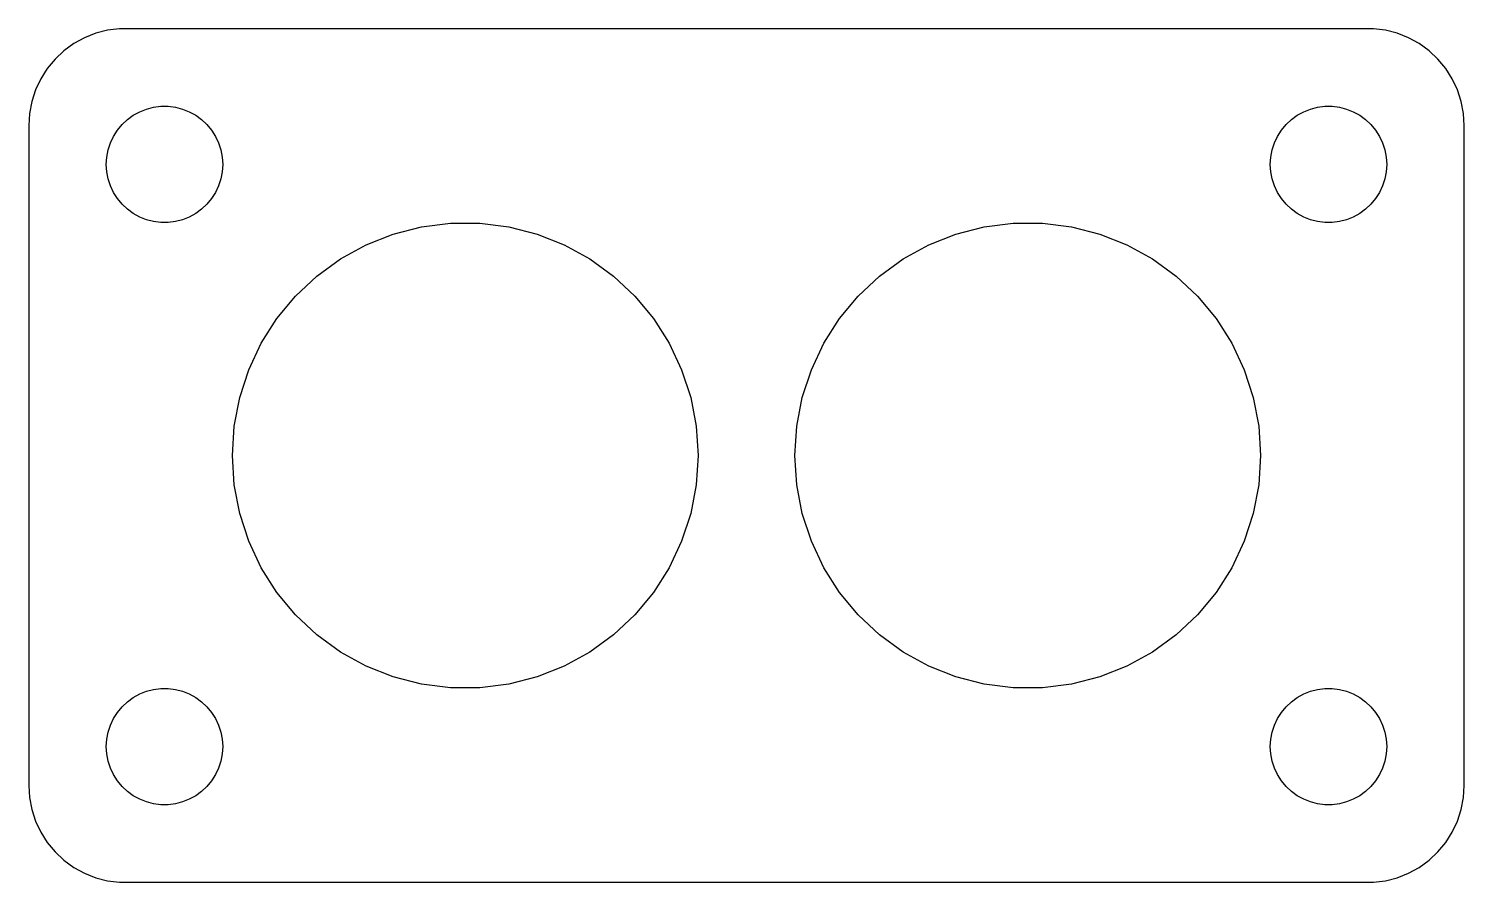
# Model space of a CAD drawing. Header units: metres. Extents: x -37 to 37, y -22 to 22.
import ezdxf

# ---------------------------------------------------------------- set-up
doc = ezdxf.new("R2010")
doc.units = ezdxf.units.M

msp = doc.modelspace()

# ---------------------------------------------------------------- linework, layer by layer
for p, q in [((-34.1289, 21.5241), (-34.6791, 21.2216)), ((-33.5451, 21.7553), (-34.1289, 21.5241)), ((-32.9369, 21.9114), (-33.5451, 21.7553)), ((-32.3139, 21.9901), (-32.9369, 21.9114)), ((32.3139, 21.9901), (-32.3139, 21.9901)), ((32.9369, 21.9114), (32.3139, 21.9901)), ((33.5451, 21.7553), (32.9369, 21.9114)), ((34.1289, 21.5241), (33.5451, 21.7553)), ((34.6791, 21.2216), (34.1289, 21.5241)), ((-35.1871, 20.8526), (-35.6448, 20.4227)), ((-34.6791, 21.2216), (-35.1871, 20.8526)), ((35.1871, 20.8526), (34.6791, 21.2216)), ((35.6448, 20.4227), (35.1871, 20.8526)), ((-35.6448, 20.4227), (-36.0451, 19.9389)), ((36.0451, 19.9389), (35.6448, 20.4227)), ((-36.3815, 19.4088), (-36.6489, 18.8406)), ((-36.0451, 19.9389), (-36.3815, 19.4088)), ((36.3815, 19.4088), (36.0451, 19.9389)), ((36.6489, 18.8406), (36.3815, 19.4088)), ((-36.6489, 18.8406), (-36.8429, 18.2434)), ((36.8429, 18.2434), (36.6489, 18.8406)), ((-36.8429, 18.2434), (-36.9606, 17.6267)), ((-31.2773, 17.7145), (-30.927, 17.8532)), ((-30.927, 17.8532), (-30.5621, 17.9469)), ((-30.5621, 17.9469), (-30.1884, 17.9941)), ((-30.1884, 17.9941), (-29.8116, 17.9941)), ((-29.8116, 17.9941), (-29.4379, 17.9469)), ((-29.4379, 17.9469), (-29.0729, 17.8532)), ((-29.0729, 17.8532), (-28.7227, 17.7145)), ((28.7227, 17.7145), (29.0729, 17.8532)), ((29.0729, 17.8532), (29.4379, 17.9469)), ((29.4379, 17.9469), (29.8116, 17.9941)), ((29.8116, 17.9941), (30.1884, 17.9941)), ((30.1884, 17.9941), (30.5621, 17.9469)), ((30.5621, 17.9469), (30.927, 17.8532)), ((30.927, 17.8532), (31.2773, 17.7145)), ((36.9606, 17.6267), (36.8429, 18.2434)), ((-36.9606, 17.6267), (-37, 17)), ((-32.427, 16.7634), (-32.1869, 17.0536)), ((-32.1869, 17.0536), (-31.9123, 17.3115)), ((-31.9123, 17.3115), (-31.6075, 17.533)), ((-31.6075, 17.533), (-31.2773, 17.7145)), ((-28.7227, 17.7145), (-28.3925, 17.533)), ((-28.3925, 17.533), (-28.0877, 17.3115)), ((-28.0877, 17.3115), (-27.8131, 17.0536)), ((-27.8131, 17.0536), (-27.5729, 16.7634)), ((27.5729, 16.7634), (27.8131, 17.0536)), ((27.8131, 17.0536), (28.0877, 17.3115)), ((28.0877, 17.3115), (28.3925, 17.533)), ((28.3925, 17.533), (28.7227, 17.7145)), ((31.2773, 17.7145), (31.6075, 17.533)), ((31.6075, 17.533), (31.9123, 17.3115)), ((31.9123, 17.3115), (32.1869, 17.0536)), ((32.1869, 17.0536), (32.427, 16.7634)), ((37, 17), (36.9606, 17.6267)), ((-37, 17), (-37, -17)), ((-32.7893, 16.1044), (-32.6289, 16.4453)), ((-32.6289, 16.4453), (-32.427, 16.7634)), ((-27.5729, 16.7634), (-27.3711, 16.4453)), ((-27.3711, 16.4453), (-27.2107, 16.1044)), ((27.2107, 16.1044), (27.3711, 16.4453)), ((27.3711, 16.4453), (27.5729, 16.7634)), ((32.427, 16.7634), (32.6289, 16.4453)), ((32.6289, 16.4453), (32.7893, 16.1044)), ((37, -17), (37, 17)), ((-32.9763, 15.376), (-32.9057, 15.7461)), ((-32.9057, 15.7461), (-32.7893, 16.1044)), ((-27.2107, 16.1044), (-27.0942, 15.7461)), ((-27.0942, 15.7461), (-27.0237, 15.376)), ((27.0237, 15.376), (27.0942, 15.7461)), ((27.0942, 15.7461), (27.2107, 16.1044)), ((32.7893, 16.1044), (32.9057, 15.7461)), ((32.9057, 15.7461), (32.9763, 15.376)), ((-33, 15), (-32.9763, 15.376)), ((-32.9763, 14.624), (-33, 15)), ((-27.0237, 15.376), (-27, 15)), ((-27, 15), (-27.0237, 14.624)), ((27, 15), (27.0237, 15.376)), ((27.0237, 14.624), (27, 15)), ((32.9763, 15.376), (33, 15)), ((33, 15), (32.9763, 14.624)), ((-32.9057, 14.2539), (-32.9763, 14.624)), ((-32.7893, 13.8956), (-32.9057, 14.2539)), ((-27.0942, 14.2539), (-27.2107, 13.8956)), ((-27.0237, 14.624), (-27.0942, 14.2539)), ((27.0942, 14.2539), (27.0237, 14.624)), ((27.2107, 13.8956), (27.0942, 14.2539)), ((32.9057, 14.2539), (32.7893, 13.8956)), ((32.9763, 14.624), (32.9057, 14.2539)), ((-32.6289, 13.5547), (-32.7893, 13.8956)), ((-32.427, 13.2366), (-32.6289, 13.5547)), ((-27.3711, 13.5547), (-27.5729, 13.2366)), ((-27.2107, 13.8956), (-27.3711, 13.5547)), ((27.3711, 13.5547), (27.2107, 13.8956)), ((27.5729, 13.2366), (27.3711, 13.5547)), ((32.6289, 13.5547), (32.427, 13.2366)), ((32.7893, 13.8956), (32.6289, 13.5547)), ((-32.1869, 12.9464), (-32.427, 13.2366)), ((-31.9123, 12.6884), (-32.1869, 12.9464)), ((-31.6075, 12.467), (-31.9123, 12.6884)), ((-28.0877, 12.6884), (-28.3925, 12.467)), ((-27.8131, 12.9464), (-28.0877, 12.6884)), ((-27.5729, 13.2366), (-27.8131, 12.9464)), ((27.8131, 12.9464), (27.5729, 13.2366)), ((28.0877, 12.6884), (27.8131, 12.9464)), ((28.3925, 12.467), (28.0877, 12.6884)), ((31.9123, 12.6884), (31.6075, 12.467)), ((32.1869, 12.9464), (31.9123, 12.6884)), ((32.427, 13.2366), (32.1869, 12.9464)), ((-31.2773, 12.2855), (-31.6075, 12.467)), ((-30.927, 12.1468), (-31.2773, 12.2855)), ((-30.5621, 12.0531), (-30.927, 12.1468)), ((-30.1884, 12.0059), (-30.5621, 12.0531)), ((-29.8116, 12.0059), (-30.1884, 12.0059)), ((-29.4379, 12.0531), (-29.8116, 12.0059)), ((-29.0729, 12.1468), (-29.4379, 12.0531)), ((-28.7227, 12.2855), (-29.0729, 12.1468)), ((-28.3925, 12.467), (-28.7227, 12.2855)), ((-16.7486, 11.7874), (-15.2535, 11.9763)), ((-15.2535, 11.9763), (-13.7465, 11.9763)), ((-13.7465, 11.9763), (-12.2514, 11.7874)), ((12.2514, 11.7874), (13.7465, 11.9763)), ((13.7465, 11.9763), (15.2535, 11.9763)), ((15.2535, 11.9763), (16.7486, 11.7874)), ((28.7227, 12.2855), (28.3925, 12.467)), ((29.0729, 12.1468), (28.7227, 12.2855)), ((29.4379, 12.0531), (29.0729, 12.1468)), ((29.8116, 12.0059), (29.4379, 12.0531)), ((30.1884, 12.0059), (29.8116, 12.0059)), ((30.5621, 12.0531), (30.1884, 12.0059)), ((30.927, 12.1468), (30.5621, 12.0531)), ((31.2773, 12.2855), (30.927, 12.1468)), ((31.6075, 12.467), (31.2773, 12.2855)), ((-19.6093, 10.8579), (-18.2082, 11.4127)), ((-18.2082, 11.4127), (-16.7486, 11.7874)), ((-12.2514, 11.7874), (-10.7918, 11.4127)), ((-10.7918, 11.4127), (-9.39064, 10.8579)), ((9.39064, 10.8579), (10.7918, 11.4127)), ((10.7918, 11.4127), (12.2514, 11.7874)), ((16.7486, 11.7874), (18.2082, 11.4127)), ((18.2082, 11.4127), (19.6093, 10.8579)), ((-20.9299, 10.1319), (-19.6093, 10.8579)), ((-9.39064, 10.8579), (-8.07007, 10.1319)), ((8.07007, 10.1319), (9.39064, 10.8579)), ((19.6093, 10.8579), (20.9299, 10.1319)), ((-22.1491, 9.24615), (-20.9299, 10.1319)), ((-8.07007, 10.1319), (-6.85091, 9.24615)), ((6.85091, 9.24615), (8.07007, 10.1319)), ((20.9299, 10.1319), (22.1491, 9.24615)), ((-23.2476, 8.21455), (-22.1491, 9.24615)), ((-6.85091, 9.24615), (-5.75237, 8.21455)), ((5.75237, 8.21455), (6.85091, 9.24615)), ((22.1491, 9.24615), (23.2476, 8.21455)), ((-24.2082, 7.05342), (-23.2476, 8.21455)), ((-5.75237, 8.21455), (-4.79179, 7.05342)), ((4.79179, 7.05342), (5.75237, 8.21455)), ((23.2476, 8.21455), (24.2082, 7.05342)), ((-25.0157, 5.78104), (-24.2082, 7.05342)), ((-4.79179, 7.05342), (-3.98431, 5.78104)), ((3.98431, 5.78104), (4.79179, 7.05342)), ((24.2082, 7.05342), (25.0157, 5.78104)), ((-25.6573, 4.41748), (-25.0157, 5.78104)), ((-3.98431, 5.78104), (-3.34268, 4.41748)), ((3.34268, 4.41748), (3.98431, 5.78104)), ((25.0157, 5.78104), (25.6573, 4.41748)), ((-26.123, 2.98427), (-25.6573, 4.41748)), ((-3.34268, 4.41748), (-2.877, 2.98427)), ((2.877, 2.98427), (3.34268, 4.41748)), ((25.6573, 4.41748), (26.123, 2.98427)), ((-26.4054, 1.504), (-26.123, 2.98427)), ((-2.877, 2.98427), (-2.59462, 1.504)), ((2.59462, 1.504), (2.877, 2.98427)), ((26.123, 2.98427), (26.4054, 1.504)), ((-26.5, 0), (-26.4054, 1.504)), ((-2.59462, 1.504), (-2.5, 0)), ((2.5, 0), (2.59462, 1.504)), ((26.4054, 1.504), (26.5, 0)), ((-26.4054, -1.504), (-26.5, 0)), ((-2.5, 0), (-2.59462, -1.504)), ((2.59462, -1.504), (2.5, 0)), ((26.5, 0), (26.4054, -1.504)), ((-26.123, -2.98427), (-26.4054, -1.504)), ((-2.59462, -1.504), (-2.877, -2.98427)), ((2.877, -2.98427), (2.59462, -1.504)), ((26.4054, -1.504), (26.123, -2.98427)), ((-25.6573, -4.41748), (-26.123, -2.98427)), ((-2.877, -2.98427), (-3.34268, -4.41748)), ((3.34268, -4.41748), (2.877, -2.98427)), ((26.123, -2.98427), (25.6573, -4.41748)), ((-25.0157, -5.78104), (-25.6573, -4.41748)), ((-3.34268, -4.41748), (-3.98431, -5.78104)), ((3.98431, -5.78104), (3.34268, -4.41748)), ((25.6573, -4.41748), (25.0157, -5.78104)), ((-24.2082, -7.05342), (-25.0157, -5.78104)), ((-3.98431, -5.78104), (-4.79179, -7.05342)), ((4.79179, -7.05342), (3.98431, -5.78104)), ((25.0157, -5.78104), (24.2082, -7.05342)), ((-23.2476, -8.21455), (-24.2082, -7.05342)), ((-4.79179, -7.05342), (-5.75237, -8.21455)), ((5.75237, -8.21455), (4.79179, -7.05342)), ((24.2082, -7.05342), (23.2476, -8.21455)), ((-22.1491, -9.24615), (-23.2476, -8.21455)), ((-5.75237, -8.21455), (-6.85091, -9.24615)), ((6.85091, -9.24615), (5.75237, -8.21455)), ((23.2476, -8.21455), (22.1491, -9.24615)), ((-20.9299, -10.1319), (-22.1491, -9.24615)), ((-6.85091, -9.24615), (-8.07007, -10.1319)), ((8.07007, -10.1319), (6.85091, -9.24615)), ((22.1491, -9.24615), (20.9299, -10.1319)), ((-19.6093, -10.8579), (-20.9299, -10.1319)), ((-8.07007, -10.1319), (-9.39064, -10.8579)), ((9.39064, -10.8579), (8.07007, -10.1319)), ((20.9299, -10.1319), (19.6093, -10.8579)), ((-18.2082, -11.4127), (-19.6093, -10.8579)), ((-9.39064, -10.8579), (-10.7918, -11.4127)), ((10.7918, -11.4127), (9.39064, -10.8579)), ((19.6093, -10.8579), (18.2082, -11.4127)), ((-16.7486, -11.7874), (-18.2082, -11.4127)), ((-15.2535, -11.9763), (-16.7486, -11.7874)), ((-12.2514, -11.7874), (-13.7465, -11.9763)), ((-10.7918, -11.4127), (-12.2514, -11.7874)), ((12.2514, -11.7874), (10.7918, -11.4127)), ((13.7465, -11.9763), (12.2514, -11.7874)), ((16.7486, -11.7874), (15.2535, -11.9763)), ((18.2082, -11.4127), (16.7486, -11.7874)), ((-31.9123, -12.6884), (-31.6075, -12.467)), ((-31.6075, -12.467), (-31.2773, -12.2855)), ((-31.2773, -12.2855), (-30.927, -12.1468)), ((-30.927, -12.1468), (-30.5621, -12.0531)), ((-30.5621, -12.0531), (-30.1884, -12.0059)), ((-30.1884, -12.0059), (-29.8116, -12.0059)), ((-29.8116, -12.0059), (-29.4379, -12.0531)), ((-29.4379, -12.0531), (-29.0729, -12.1468)), ((-29.0729, -12.1468), (-28.7227, -12.2855)), ((-28.7227, -12.2855), (-28.3925, -12.467)), ((-28.3925, -12.467), (-28.0877, -12.6884)), ((-13.7465, -11.9763), (-15.2535, -11.9763)), ((15.2535, -11.9763), (13.7465, -11.9763)), ((28.0877, -12.6884), (28.3925, -12.467)), ((28.3925, -12.467), (28.7227, -12.2855)), ((28.7227, -12.2855), (29.0729, -12.1468)), ((29.0729, -12.1468), (29.4379, -12.0531)), ((29.4379, -12.0531), (29.8116, -12.0059)), ((29.8116, -12.0059), (30.1884, -12.0059)), ((30.1884, -12.0059), (30.5621, -12.0531)), ((30.5621, -12.0531), (30.927, -12.1468)), ((30.927, -12.1468), (31.2773, -12.2855)), ((31.2773, -12.2855), (31.6075, -12.467)), ((31.6075, -12.467), (31.9123, -12.6884)), ((-32.6289, -13.5547), (-32.427, -13.2366)), ((-32.427, -13.2366), (-32.1869, -12.9464)), ((-32.1869, -12.9464), (-31.9123, -12.6884)), ((-28.0877, -12.6884), (-27.8131, -12.9464)), ((-27.8131, -12.9464), (-27.5729, -13.2366)), ((-27.5729, -13.2366), (-27.3711, -13.5547)), ((27.3711, -13.5547), (27.5729, -13.2366)), ((27.5729, -13.2366), (27.8131, -12.9464)), ((27.8131, -12.9464), (28.0877, -12.6884)), ((31.9123, -12.6884), (32.1869, -12.9464)), ((32.1869, -12.9464), (32.427, -13.2366)), ((32.427, -13.2366), (32.6289, -13.5547)), ((-32.9057, -14.2539), (-32.7893, -13.8956)), ((-32.7893, -13.8956), (-32.6289, -13.5547)), ((-27.3711, -13.5547), (-27.2107, -13.8956)), ((-27.2107, -13.8956), (-27.0942, -14.2539)), ((27.0942, -14.2539), (27.2107, -13.8956)), ((27.2107, -13.8956), (27.3711, -13.5547)), ((32.6289, -13.5547), (32.7893, -13.8956)), ((32.7893, -13.8956), (32.9057, -14.2539)), ((-33, -15), (-32.9763, -14.624)), ((-32.9763, -14.624), (-32.9057, -14.2539)), ((-27.0942, -14.2539), (-27.0237, -14.624)), ((-27.0237, -14.624), (-27, -15)), ((27, -15), (27.0237, -14.624)), ((27.0237, -14.624), (27.0942, -14.2539)), ((32.9057, -14.2539), (32.9763, -14.624)), ((32.9763, -14.624), (33, -15)), ((-32.9763, -15.376), (-33, -15)), ((-32.9057, -15.7461), (-32.9763, -15.376)), ((-27.0237, -15.376), (-27.0942, -15.7461)), ((-27, -15), (-27.0237, -15.376)), ((27.0237, -15.376), (27, -15)), ((27.0942, -15.7461), (27.0237, -15.376)), ((32.9763, -15.376), (32.9057, -15.7461)), ((33, -15), (32.9763, -15.376)), ((-32.7893, -16.1044), (-32.9057, -15.7461)), ((-32.6289, -16.4453), (-32.7893, -16.1044)), ((-27.2107, -16.1044), (-27.3711, -16.4453)), ((-27.0942, -15.7461), (-27.2107, -16.1044)), ((27.2107, -16.1044), (27.0942, -15.7461)), ((27.3711, -16.4453), (27.2107, -16.1044)), ((32.7893, -16.1044), (32.6289, -16.4453)), ((32.9057, -15.7461), (32.7893, -16.1044)), ((-37, -17), (-36.9606, -17.6267)), ((-32.427, -16.7634), (-32.6289, -16.4453)), ((-32.1869, -17.0536), (-32.427, -16.7634)), ((-27.5729, -16.7634), (-27.8131, -17.0536)), ((-27.3711, -16.4453), (-27.5729, -16.7634)), ((27.5729, -16.7634), (27.3711, -16.4453)), ((27.8131, -17.0536), (27.5729, -16.7634)), ((32.427, -16.7634), (32.1869, -17.0536)), ((32.6289, -16.4453), (32.427, -16.7634)), ((36.9606, -17.6267), (37, -17)), ((-36.9606, -17.6267), (-36.8429, -18.2434)), ((-31.9123, -17.3115), (-32.1869, -17.0536)), ((-31.6075, -17.533), (-31.9123, -17.3115)), ((-31.2773, -17.7145), (-31.6075, -17.533)), ((-30.927, -17.8532), (-31.2773, -17.7145)), ((-28.7227, -17.7145), (-29.0729, -17.8532)), ((-28.3925, -17.533), (-28.7227, -17.7145)), ((-28.0877, -17.3115), (-28.3925, -17.533)), ((-27.8131, -17.0536), (-28.0877, -17.3115)), ((28.0877, -17.3115), (27.8131, -17.0536)), ((28.3925, -17.533), (28.0877, -17.3115)), ((28.7227, -17.7145), (28.3925, -17.533)), ((29.0729, -17.8532), (28.7227, -17.7145)), ((31.2773, -17.7145), (30.927, -17.8532)), ((31.6075, -17.533), (31.2773, -17.7145)), ((31.9123, -17.3115), (31.6075, -17.533)), ((32.1869, -17.0536), (31.9123, -17.3115)), ((36.8429, -18.2434), (36.9606, -17.6267)), ((-36.8429, -18.2434), (-36.6489, -18.8406)), ((-30.5621, -17.9469), (-30.927, -17.8532)), ((-30.1884, -17.9941), (-30.5621, -17.9469)), ((-29.8116, -17.9941), (-30.1884, -17.9941)), ((-29.4379, -17.9469), (-29.8116, -17.9941)), ((-29.0729, -17.8532), (-29.4379, -17.9469)), ((29.4379, -17.9469), (29.0729, -17.8532)), ((29.8116, -17.9941), (29.4379, -17.9469)), ((30.1884, -17.9941), (29.8116, -17.9941)), ((30.5621, -17.9469), (30.1884, -17.9941)), ((30.927, -17.8532), (30.5621, -17.9469)), ((36.6489, -18.8406), (36.8429, -18.2434)), ((-36.6489, -18.8406), (-36.3815, -19.4088)), ((36.3815, -19.4088), (36.6489, -18.8406)), ((-36.3815, -19.4088), (-36.0451, -19.9389)), ((-36.0451, -19.9389), (-35.6448, -20.4227)), ((35.6448, -20.4227), (36.0451, -19.9389)), ((36.0451, -19.9389), (36.3815, -19.4088)), ((-35.6448, -20.4227), (-35.1871, -20.8526)), ((35.1871, -20.8526), (35.6448, -20.4227)), ((-35.1871, -20.8526), (-34.6791, -21.2216)), ((-34.6791, -21.2216), (-34.1289, -21.5241)), ((34.1289, -21.5241), (34.6791, -21.2216)), ((34.6791, -21.2216), (35.1871, -20.8526)), ((-34.1289, -21.5241), (-33.5451, -21.7553)), ((-33.5451, -21.7553), (-32.9369, -21.9114)), ((-32.9369, -21.9114), (-32.3139, -21.9901)), ((-32.3139, -21.9901), (32.3139, -21.9901)), ((32.3139, -21.9901), (32.9369, -21.9114)), ((32.9369, -21.9114), (33.5451, -21.7553)), ((33.5451, -21.7553), (34.1289, -21.5241))]:
    msp.add_line(p, q)

doc.saveas('drawing.dxf')
